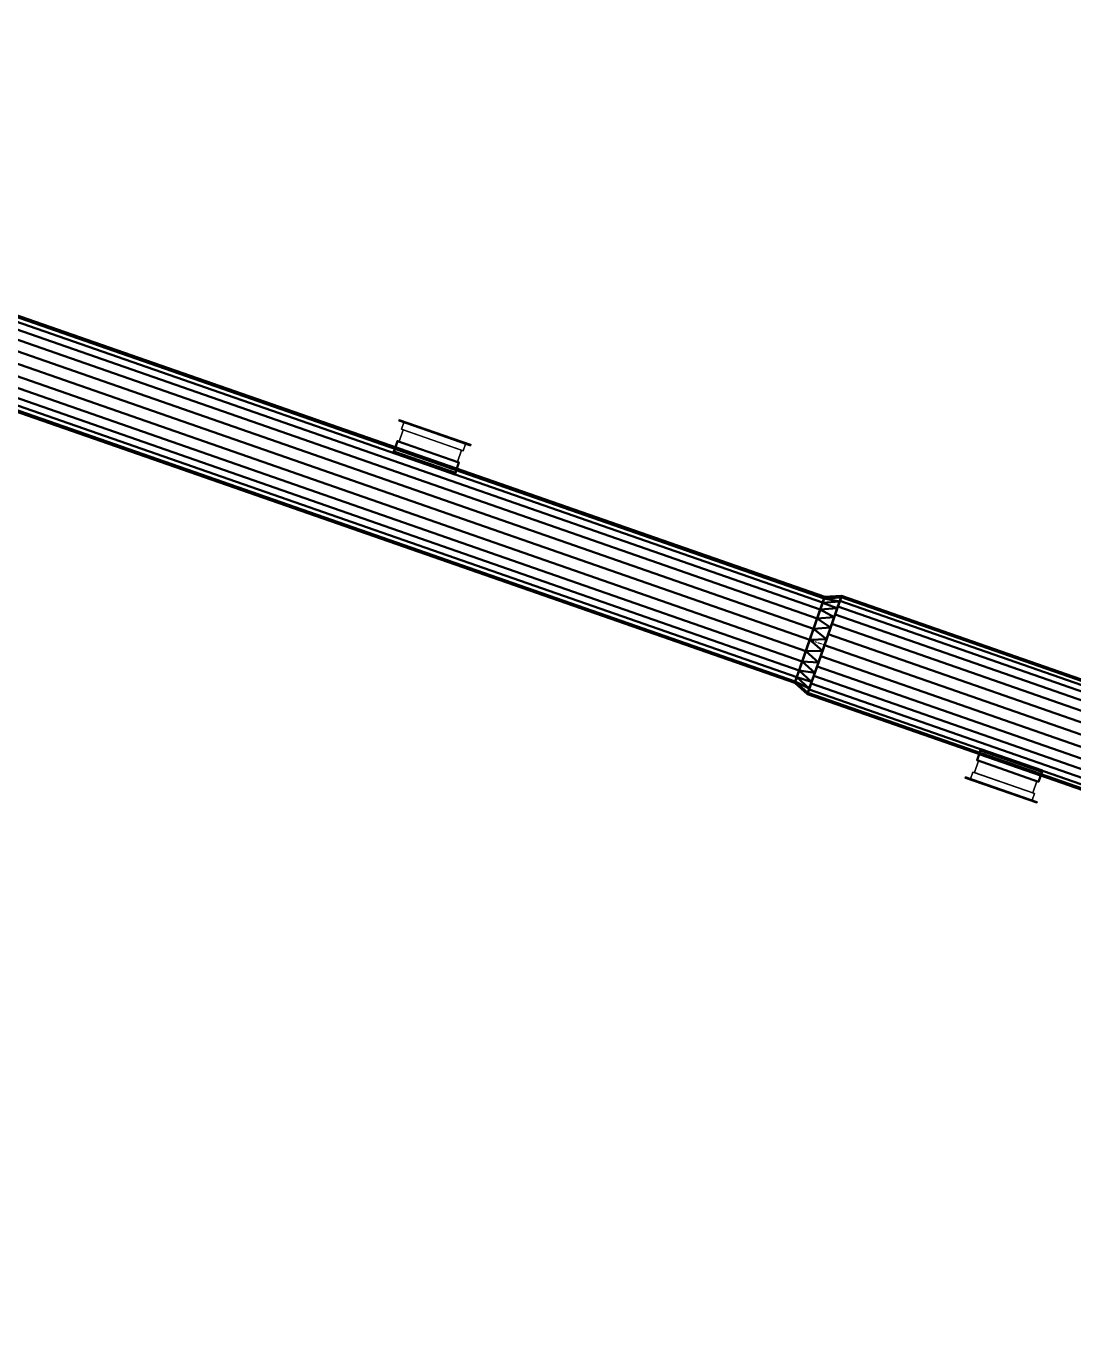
# Model space of a CAD drawing. Header units: inches. Extents: x -1654 to 1344, y -1538 to 36.
# Drawn here: x -1331.9 to -1170.9, y -796.4 to -596.6 of the extents above; entities that cross this region are included whole.
import ezdxf

# ---------------------------------------------------------------- set-up
doc = ezdxf.new("R2010")
doc.units = ezdxf.units.IN
doc.header["$MEASUREMENT"] = 0
doc.linetypes.add('Center', pattern=[1.25, 0.25, -0.1875, 0.625, -0.1875])
for name, color, linetype, lineweight in [('M-HVAC-CDFF', 3, 'Continuous', 30), ('M-HVAC-CDFF-SA', 3, 'Continuous', 30), ('M-HVAC-DUCT', 1, 'Center', 30), ('M-HVAC-DUCT-SA', 1, 'Continuous', 50)]:
    doc.layers.add(name, color=color, linetype=linetype, lineweight=lineweight)

# ---------------------------------------------------------------- blocks, each defined once
blk = doc.blocks.new('Round Transition - Angle - 45 Degree-838101-_3D_')
at = {"layer": 'M-HVAC-DUCT', "color": 8, "linetype": 'Continuous', "lineweight": 50}
mesh = blk.add_polyface(dxfattribs=at)
corners = [(0, -8), (0, -7.77, 1.91), (0, -7.08, 3.72), (0, -5.99, 5.3), (0, -4.54, 6.58), (0, -2.84, 7.48), (0, -0.96, 7.94), (0, 0.96, 7.94), (0, 2.84, 7.48), (0, 4.54, 6.58), (0, 5.99, 5.3), (0, 7.08, 3.72), (0, 7.77, 1.91), (0, 8), (0, 7.77, -1.91), (0, 7.08, -3.72), (0, 5.99, -5.3), (0, 4.54, -6.58), (0, 2.84, -7.48), (0, 0.96, -7.94), (0, -0.96, -7.94), (0, -2.84, -7.48), (0, -4.54, -6.58), (0, -5.99, -5.3), (0, -7.08, -3.72), (0, -7.77, -1.91)]
mesh.append_faces([[corners[k] for k in face] for face in [(20, 17, 18, 19), (24, 22, 23)]], dxfattribs={"vtx0": -1, "color": 8})
mesh.append_faces([[corners[k] for k in face] for face in [(17, 20, 12, 16), (12, 20, 25)]], dxfattribs={"vtx0": -1, "vtx1": -1, "vtx2": -1, "color": 8})
mesh.append_faces([[corners[k] for k in face] for face in [(25, 5, 6)]], dxfattribs={"vtx0": -1, "vtx2": -1, "color": 8})
mesh.append_faces([[corners[k] for k in face] for face in [(25, 8, 9, 12)]], dxfattribs={"vtx0": -1, "vtx2": -1, "vtx3": -1, "color": 8})
mesh.append_faces([[corners[k] for k in face] for face in [(25, 3, 4, 5), (12, 14, 15, 16)]], dxfattribs={"vtx0": -1, "vtx3": -1, "color": 8})
mesh.append_faces([[corners[k] for k in face] for face in [(21, 22, 20), (13, 14, 12)]], dxfattribs={"vtx1": -1, "color": 8})
mesh.append_faces([[corners[k] for k in face] for face in [(2, 3, 25)]], dxfattribs={"vtx1": -1, "vtx2": -1, "color": 8})
mesh.append_faces([[corners[k] for k in face] for face in [(24, 25, 20, 22)]], dxfattribs={"vtx1": -1, "vtx2": -1, "vtx3": -1, "color": 8})
mesh.append_faces([[corners[k] for k in face] for face in [(10, 11, 12, 9)]], dxfattribs={"vtx2": -1, "color": 8})
mesh.append_faces([[corners[k] for k in face] for face in [(6, 7, 8, 25)]], dxfattribs={"vtx2": -1, "vtx3": -1, "color": 8})
mesh.append_faces([[corners[k] for k in face] for face in [(25, 0, 1, 2)]], dxfattribs={"vtx3": -1, "color": 8})
mesh = blk.add_polyface(dxfattribs=at)
corners = [(0, -8), (0, -7.77, -1.91), (0, -7.08, -3.72), (0, -5.99, -5.3), (0, -4.54, -6.58), (0, -2.84, -7.48), (0, -0.96, -7.94), (0, 0.96, -7.94), (0, 2.84, -7.48), (0, 4.54, -6.58), (0, 5.99, -5.3), (0, 7.08, -3.72), (0, 7.77, -1.91), (0, 8), (2.41, 7), (2.41, 6.76, -1.81), (2.41, 6.06, -3.5), (2.41, 4.95, -4.95), (2.41, 3.5, -6.06), (2.41, 1.81, -6.76), (2.41, 0, -7), (2.41, -1.81, -6.76), (2.41, -3.5, -6.06), (2.41, -4.95, -4.95), (2.41, -6.06, -3.5), (2.41, -6.76, -1.81), (2.41, -7)]
mesh.append_faces([[corners[k] for k in face] for face in [(14, 12, 13)]], dxfattribs={"vtx0": -1, "color": 8})
mesh.append_faces([[corners[k] for k in face] for face in [(19, 8, 18), (8, 19, 7)]], dxfattribs={"vtx0": -1, "vtx1": -1, "color": 8})
mesh.append_faces([[corners[k] for k in face] for face in [(9, 17, 18), (15, 11, 12), (16, 10, 11), (22, 4, 5), (24, 2, 3), (20, 6, 7)]], dxfattribs={"vtx0": -1, "vtx2": -1, "color": 8})
mesh.append_faces([[corners[k] for k in face] for face in [(15, 16, 11), (14, 15, 12), (16, 17, 10), (8, 9, 18), (9, 10, 17), (19, 20, 7), (21, 22, 5), (20, 21, 6), (23, 24, 3), (25, 26, 1), (24, 25, 2), (22, 23, 4), (5, 6, 21), (3, 4, 23), (1, 2, 25)]], dxfattribs={"vtx1": -1, "vtx2": -1, "color": 8})
mesh.append_faces([[corners[k] for k in face] for face in [(26, 0, 1)]], dxfattribs={"vtx2": -1, "color": 8})
mesh = blk.add_polyface(dxfattribs=at)
corners = [(0, 8), (0, 7.77, 1.91), (0, 7.08, 3.72), (0, 5.99, 5.3), (0, 4.54, 6.58), (0, 2.84, 7.48), (0, 0.96, 7.94), (0, -0.96, 7.94), (0, -2.84, 7.48), (0, -4.54, 6.58), (0, -5.99, 5.3), (0, -7.08, 3.72), (0, -7.77, 1.91), (0, -8), (2.41, -7), (2.41, -6.76, 1.81), (2.41, -6.06, 3.5), (2.41, -4.95, 4.95), (2.41, -3.5, 6.06), (2.41, -1.81, 6.76), (2.41, 0, 7), (2.41, 1.81, 6.76), (2.41, 3.5, 6.06), (2.41, 4.95, 4.95), (2.41, 6.06, 3.5), (2.41, 6.76, 1.81), (2.41, 7)]
mesh.append_faces([[corners[k] for k in face] for face in [(14, 12, 13)]], dxfattribs={"vtx0": -1, "color": 8})
mesh.append_faces([[corners[k] for k in face] for face in [(19, 8, 18), (8, 19, 7)]], dxfattribs={"vtx0": -1, "vtx1": -1, "color": 8})
mesh.append_faces([[corners[k] for k in face] for face in [(9, 17, 18), (15, 11, 12), (16, 10, 11), (22, 4, 5), (24, 2, 3), (20, 6, 7)]], dxfattribs={"vtx0": -1, "vtx2": -1, "color": 8})
mesh.append_faces([[corners[k] for k in face] for face in [(15, 16, 11), (14, 15, 12), (16, 17, 10), (8, 9, 18), (9, 10, 17), (19, 20, 7), (21, 22, 5), (20, 21, 6), (23, 24, 3), (25, 26, 1), (24, 25, 2), (22, 23, 4), (5, 6, 21), (3, 4, 23), (1, 2, 25)]], dxfattribs={"vtx1": -1, "vtx2": -1, "color": 8})
mesh.append_faces([[corners[k] for k in face] for face in [(26, 0, 1)]], dxfattribs={"vtx2": -1, "color": 8})
mesh = blk.add_polyface(dxfattribs=at)
corners = [(2.41, -7), (2.41, -6.76, -1.81), (2.41, -6.06, -3.5), (2.41, -4.95, -4.95), (2.41, -3.5, -6.06), (2.41, -1.81, -6.76), (2.41, 0, -7), (2.41, 1.81, -6.76), (2.41, 3.5, -6.06), (2.41, 4.95, -4.95), (2.41, 6.06, -3.5), (2.41, 6.76, -1.81), (2.41, 7), (2.41, 6.76, 1.81), (2.41, 6.06, 3.5), (2.41, 4.95, 4.95), (2.41, 3.5, 6.06), (2.41, 1.81, 6.76), (2.41, 0, 7), (2.41, -1.81, 6.76), (2.41, -3.5, 6.06), (2.41, -4.95, 4.95), (2.41, -6.06, 3.5), (2.41, -6.76, 1.81)]
mesh.append_faces([[corners[k] for k in face] for face in [(21, 19, 20), (4, 2, 3), (7, 4, 5, 6)]], dxfattribs={"vtx0": -1, "color": 8})
mesh.append_faces([[corners[k] for k in face] for face in [(4, 13, 0)]], dxfattribs={"vtx0": -1, "vtx1": -1, "vtx2": -1, "color": 8})
mesh.append_faces([[corners[k] for k in face] for face in [(23, 0, 22)]], dxfattribs={"vtx1": -1, "color": 8})
mesh.append_faces([[corners[k] for k in face] for face in [(8, 9, 12, 7)]], dxfattribs={"vtx1": -1, "vtx2": -1, "color": 8})
mesh.append_faces([[corners[k] for k in face] for face in [(21, 22, 0, 17), (12, 13, 4, 7)]], dxfattribs={"vtx1": -1, "vtx2": -1, "vtx3": -1, "color": 8})
mesh.append_faces([[corners[k] for k in face] for face in [(10, 11, 12, 9)]], dxfattribs={"vtx2": -1, "color": 8})
mesh.append_faces([[corners[k] for k in face] for face in [(17, 18, 19, 21), (15, 16, 17, 0), (13, 14, 15, 0), (0, 1, 2, 4)]], dxfattribs={"vtx2": -1, "vtx3": -1, "color": 8})
blk = doc.blocks.new('Supply Diffuser - Sidewall - 10 x 6-896393-_3D_')
at = {"layer": 'M-HVAC-CDFF'}
mesh = blk.add_polyface(dxfattribs=at)
corners = [(-4.75, 3, 2.75), (4.75, 3, 2.75), (4.75, 3, -2.75), (-4.75, 3, -2.75)]
mesh.append_faces([[corners[k] for k in face] for face in [(2, 3, 0, 1)]])
mesh = blk.add_polyface(dxfattribs=at)
corners = [(-4.75, 3, 2.75), (-4.75, 3, -2.75), (-4.75, 1.078125, -2.75), (-4.75, 1.078125, 2.75)]
mesh.append_faces([[corners[k] for k in face] for face in [(2, 3, 0, 1)]])
mesh = blk.add_polyface(dxfattribs=at)
corners = [(-4.75, 3, -2.75), (4.75, 3, -2.75), (4.75, 1.078125, -2.75), (-4.75, 1.078125, -2.75)]
mesh.append_faces([[corners[k] for k in face] for face in [(2, 3, 0, 1)]])
mesh = blk.add_polyface(dxfattribs=at)
corners = [(4.75, 3, 2.75), (-4.75, 3, 2.75), (-4.75, 1.078125, 2.75), (4.75, 1.078125, 2.75)]
mesh.append_faces([[corners[k] for k in face] for face in [(2, 3, 0, 1)]])
mesh = blk.add_polyface(dxfattribs=at)
corners = [(4.75, 3, -2.75), (4.75, 3, 2.75), (4.75, 1.078125, 2.75), (4.75, 1.078125, -2.75)]
mesh.append_faces([[corners[k] for k in face] for face in [(2, 3, 0, 1)]])
mesh = blk.add_polyface(dxfattribs=at)
corners = [(-5, 1.078125, 3), (5, 1.078125, 3), (5, 1.078125, -3), (-5, 1.078125, -3), (-4.75, 1.078125, 2.75), (-4.75, 1.078125, -2.75), (4.75, 1.078125, -2.75), (4.75, 1.078125, 2.75)]
mesh.append_faces([[corners[k] for k in face] for face in [(3, 5, 6, 2), (2, 6, 7, 1)]], dxfattribs={"vtx0": -1, "vtx2": -1})
mesh.append_faces([[corners[k] for k in face] for face in [(4, 5, 3, 0), (7, 4, 0, 1)]], dxfattribs={"vtx1": -1, "vtx3": -1})
mesh = blk.add_polyface(dxfattribs=at)
corners = [(-5, 1.078125, 3), (-5, 1.078125, -3), (-5, 0, -3), (-5, 0, 3)]
mesh.append_faces([[corners[k] for k in face] for face in [(2, 3, 0, 1)]])
mesh = blk.add_polyface(dxfattribs=at)
corners = [(-5, 1.078125, -3), (5, 1.078125, -3), (5, 0, -3), (-5, 0, -3)]
mesh.append_faces([[corners[k] for k in face] for face in [(2, 3, 0, 1)]])
mesh = blk.add_polyface(dxfattribs=at)
corners = [(5, 1.078125, 3), (-5, 1.078125, 3), (-5, 0, 3), (5, 0, 3)]
mesh.append_faces([[corners[k] for k in face] for face in [(2, 3, 0, 1)]])
mesh = blk.add_polyface(dxfattribs=at)
corners = [(5, 1.078125, -3), (5, 1.078125, 3), (5, 0, 3), (5, 0, -3)]
mesh.append_faces([[corners[k] for k in face] for face in [(2, 3, 0, 1)]])
mesh = blk.add_polyface(dxfattribs=at)
corners = [(5.8125, 0, 3.8125), (5.8125, 0, -3.8125), (-5.8125, 0, -3.8125), (-5.8125, 0, 3.8125), (-5, 0, 3), (-5, 0, -3), (5, 0, -3), (5, 0, 3)]
mesh.append_faces([[corners[k] for k in face] for face in [(3, 4, 5, 2), (2, 5, 6, 1)]], dxfattribs={"vtx0": -1, "vtx2": -1})
mesh.append_faces([[corners[k] for k in face] for face in [(7, 4, 3, 0), (6, 7, 0, 1)]], dxfattribs={"vtx1": -1, "vtx3": -1})
mesh = blk.add_polyface(dxfattribs=at)
corners = [(-5.8125, -0.1875, 3.8125), (5.8125, -0.1875, 3.8125), (5.8125, 0, 3.8125), (-5.8125, 0, 3.8125)]
mesh.append_faces([[corners[k] for k in face] for face in [(0, 1, 2, 3)]])
mesh = blk.add_polyface(dxfattribs=at)
corners = [(-5.8125, -0.1875, -3.8125), (-5.8125, -0.1875, 3.8125), (-5.8125, 0, 3.8125), (-5.8125, 0, -3.8125)]
mesh.append_faces([[corners[k] for k in face] for face in [(0, 1, 2, 3)]])
mesh = blk.add_polyface(dxfattribs=at)
corners = [(5.8125, -0.1875, -3.8125), (-5.8125, -0.1875, -3.8125), (-5.8125, 0, -3.8125), (5.8125, 0, -3.8125)]
mesh.append_faces([[corners[k] for k in face] for face in [(0, 1, 2, 3)]])
mesh = blk.add_polyface(dxfattribs=at)
corners = [(5.8125, -0.1875, 3.8125), (-5.8125, -0.1875, 3.8125), (-5.8125, -0.1875, -3.8125), (5.8125, -0.1875, -3.8125)]
mesh.append_faces([[corners[k] for k in face] for face in [(3, 0, 1, 2)]])
mesh = blk.add_polyface(dxfattribs=at)
corners = [(5.8125, -0.1875, 3.8125), (5.8125, -0.1875, -3.8125), (5.8125, 0, -3.8125), (5.8125, 0, 3.8125)]
mesh.append_faces([[corners[k] for k in face] for face in [(0, 1, 2, 3)]])
blk = doc.blocks.new('Rectangular Takeoff - Standard-896493-_3D_')
at = {"layer": 'M-HVAC-DUCT', "color": 8, "linetype": 'Continuous', "lineweight": 50}
mesh = blk.add_polyface(dxfattribs=at)
corners = [(-0.92, 5, 3), (-0.92, 5, -3), (-0.92, -5, -3), (-0.92, -5, 3)]
mesh.append_faces([[corners[k] for k in face] for face in [(0, 1, 2, 3)]], dxfattribs={"color": 8})
mesh = blk.add_polyface(dxfattribs=at)
corners = [(-0.92, 5, -3), (-0.92, 5, 3), (1, 5, 3), (1, 5, -3)]
mesh.append_faces([[corners[k] for k in face] for face in [(3, 0, 1, 2)]], dxfattribs={"color": 8})
mesh = blk.add_polyface(dxfattribs=at)
corners = [(-0.92, -5, -3), (-0.92, 5, -3), (1, 5, -3), (1, -5, -3)]
mesh.append_faces([[corners[k] for k in face] for face in [(3, 0, 1, 2)]], dxfattribs={"color": 8})
mesh = blk.add_polyface(dxfattribs=at)
corners = [(1, 5, 3), (-0.92, 5, 3), (-0.92, -5, 3), (1, -5, 3)]
mesh.append_faces([[corners[k] for k in face] for face in [(1, 2, 3, 0)]], dxfattribs={"color": 8})
mesh = blk.add_polyface(dxfattribs=at)
corners = [(1, 5, 3), (1, -5, 3), (1, -5, -3), (1, 5, -3)]
mesh.append_faces([[corners[k] for k in face] for face in [(3, 0, 1, 2)]], dxfattribs={"color": 8})
mesh = blk.add_polyface(dxfattribs=at)
corners = [(-0.92, -5, 3), (-0.92, -5, -3), (1, -5, -3), (1, -5, 3)]
mesh.append_faces([[corners[k] for k in face] for face in [(0, 1, 2, 3)]], dxfattribs={"color": 8})
blk = doc.blocks.new('Rectangular Takeoff - Standard-912025-_3D_')
at = {"layer": 'M-HVAC-DUCT', "color": 8, "linetype": 'Continuous', "lineweight": 50}
mesh = blk.add_polyface(dxfattribs=at)
corners = [(-0.82, -5, 3), (-0.82, 5, 3), (-0.82, 5, -3), (-0.82, -5, -3)]
mesh.append_faces([[corners[k] for k in face] for face in [(2, 3, 0, 1)]], dxfattribs={"color": 8})
mesh = blk.add_polyface(dxfattribs=at)
corners = [(-0.82, 5, -3), (1, 5, -3), (1, -5, -3), (-0.82, -5, -3)]
mesh.append_faces([[corners[k] for k in face] for face in [(2, 3, 0, 1)]], dxfattribs={"color": 8})
mesh = blk.add_polyface(dxfattribs=at)
corners = [(-0.82, 5, 3), (1, 5, 3), (1, 5, -3), (-0.82, 5, -3)]
mesh.append_faces([[corners[k] for k in face] for face in [(2, 3, 0, 1)]], dxfattribs={"color": 8})
mesh = blk.add_polyface(dxfattribs=at)
corners = [(1, -5, 3), (1, 5, 3), (-0.82, 5, 3), (-0.82, -5, 3)]
mesh.append_faces([[corners[k] for k in face] for face in [(1, 2, 3, 0)]], dxfattribs={"color": 8})
mesh = blk.add_polyface(dxfattribs=at)
corners = [(1, -5, 3), (1, -5, -3), (1, 5, -3), (1, 5, 3)]
mesh.append_faces([[corners[k] for k in face] for face in [(3, 0, 1, 2)]], dxfattribs={"color": 8})
mesh = blk.add_polyface(dxfattribs=at)
corners = [(-0.82, -5, -3), (1, -5, -3), (1, -5, 3), (-0.82, -5, 3)]
mesh.append_faces([[corners[k] for k in face] for face in [(3, 0, 1, 2)]], dxfattribs={"color": 8})

msp = doc.modelspace()

# ---------------------------------------------------------------- linework, layer by layer
at = {"layer": 'M-HVAC-DUCT', "color": 5}
for p, q in [((-1211.41, -690.95, 1320), (-1463.16, -603.24, 1320)), ((-1211.41, -690.95, 1320), (-1463.16, -603.24, 1320)), ((-1209.14, -691.75, 1320), (-1211.41, -690.95, 1320)), ((-930.56, -788.81, 1320), (-1209.14, -691.75, 1320)), ((-930.56, -788.81, 1320), (-1209.14, -691.75, 1320))]:
    msp.add_line(p, q, dxfattribs=at)

# ---------------------------------------------------------------- block references
at = {"layer": 'M-HVAC-CDFF-SA'}
for p, rotation in [((-1269.05, -659.22, 1320), 160.7901312840833), ((-1181.96, -713.92, 1320), 340.7901312840837)]:
    msp.add_blockref('Supply Diffuser - Sidewall - 10 x 6-896393-_3D_', p, dxfattribs=dict(at, rotation=rotation))
at = {"layer": 'M-HVAC-DUCT-SA', "color": 8, "extrusion": (0, 0, -1)}
for name, p, rotation in [('Rectangular Takeoff - Standard-896493-_3D_', (1270.37, -663, -1320), 109.2098687159163), ('Rectangular Takeoff - Standard-912025-_3D_', (1180.65, -710.15, -1320), 289.2098687159162)]:
    msp.add_blockref(name, p, dxfattribs=dict(at, rotation=rotation))
at = {"layer": 'M-HVAC-DUCT-SA', "color": 8, "rotation": 160.7901312840835}
msp.add_blockref('Round Transition - Angle - 45 Degree-838101-_3D_', (-1209.14, -691.75, 1320), dxfattribs=at)

# ---------------------------------------------------------------- meshes
at = {"layer": 'M-HVAC-DUCT-SA', "color": 8}
mesh = msp.add_polyface(dxfattribs=at)
corners = [(-1211.41, -690.95, 1327), (-1210.82, -689.24, 1326.76), (-1210.26, -687.65, 1326.06), (-1209.79, -686.28, 1324.95), (-1209.42, -685.23, 1323.5), (-1209.19, -684.57, 1321.81), (-1209.11, -684.34, 1320), (-1460.85, -596.63, 1320), (-1460.93, -596.86, 1321.81), (-1461.16, -597.52, 1323.5), (-1461.53, -598.57, 1324.95), (-1462.01, -599.93, 1326.06), (-1462.56, -601.53, 1326.76), (-1463.16, -603.24, 1327)]
mesh.append_faces([[corners[k] for k in face] for face in [(8, 9, 4, 5), (3, 4, 9, 10), (11, 12, 1, 2), (2, 3, 10, 11)]], dxfattribs={"vtx1": -1, "vtx3": -1, "color": 8})
mesh.append_faces([[corners[k] for k in face] for face in [(6, 7, 8, 5)]], dxfattribs={"vtx2": -1, "color": 8})
mesh.append_faces([[corners[k] for k in face] for face in [(12, 13, 0, 1)]], dxfattribs={"vtx3": -1, "color": 8})
mesh = msp.add_polyface(dxfattribs=at)
corners = [(-1209.11, -684.34, 1320), (-1209.19, -684.57, 1318.19), (-1209.42, -685.23, 1316.5), (-1209.79, -686.28, 1315.05), (-1210.26, -687.65, 1313.94), (-1210.82, -689.24, 1313.24), (-1211.41, -690.95, 1313), (-1463.16, -603.24, 1313), (-1462.56, -601.53, 1313.24), (-1462.01, -599.93, 1313.94), (-1461.53, -598.57, 1315.05), (-1461.16, -597.52, 1316.5), (-1460.93, -596.86, 1318.19), (-1460.85, -596.63, 1320)]
mesh.append_faces([[corners[k] for k in face] for face in [(7, 8, 5, 6)]], dxfattribs={"vtx1": -1, "color": 8})
mesh.append_faces([[corners[k] for k in face] for face in [(8, 9, 4, 5), (3, 4, 9, 10), (11, 12, 1, 2), (2, 3, 10, 11)]], dxfattribs={"vtx1": -1, "vtx3": -1, "color": 8})
mesh.append_faces([[corners[k] for k in face] for face in [(12, 13, 0, 1)]], dxfattribs={"vtx3": -1, "color": 8})
mesh = msp.add_polyface(dxfattribs=at)
corners = [(-1213.72, -697.56, 1320), (-1213.64, -697.34, 1321.81), (-1213.41, -696.68, 1323.5), (-1213.04, -695.63, 1324.95), (-1212.57, -694.26, 1326.06), (-1212.01, -692.67, 1326.76), (-1211.41, -690.95, 1327), (-1463.16, -603.24, 1327), (-1463.75, -604.95, 1326.76), (-1464.31, -606.55, 1326.06), (-1464.79, -607.91, 1324.95), (-1465.15, -608.96, 1323.5), (-1465.38, -609.63, 1321.81), (-1465.46, -609.85, 1320)]
mesh.append_faces([[corners[k] for k in face] for face in [(7, 8, 5, 6)]], dxfattribs={"vtx1": -1, "color": 8})
mesh.append_faces([[corners[k] for k in face] for face in [(8, 9, 4, 5), (3, 4, 9, 10), (11, 12, 1, 2), (2, 3, 10, 11)]], dxfattribs={"vtx1": -1, "vtx3": -1, "color": 8})
mesh.append_faces([[corners[k] for k in face] for face in [(12, 13, 0, 1)]], dxfattribs={"vtx3": -1, "color": 8})
mesh = msp.add_polyface(dxfattribs=at)
corners = [(-1211.41, -690.95, 1313), (-1212.01, -692.67, 1313.24), (-1212.57, -694.26, 1313.94), (-1213.04, -695.63, 1315.05), (-1213.41, -696.68, 1316.5), (-1213.64, -697.34, 1318.19), (-1213.72, -697.56, 1320), (-1465.46, -609.85, 1320), (-1465.38, -609.63, 1318.19), (-1465.15, -608.96, 1316.5), (-1464.79, -607.91, 1315.05), (-1464.31, -606.55, 1313.94), (-1463.75, -604.95, 1313.24), (-1463.16, -603.24, 1313)]
mesh.append_faces([[corners[k] for k in face] for face in [(7, 8, 5, 6)]], dxfattribs={"vtx1": -1, "color": 8})
mesh.append_faces([[corners[k] for k in face] for face in [(8, 9, 4, 5), (3, 4, 9, 10), (11, 12, 1, 2), (2, 3, 10, 11)]], dxfattribs={"vtx1": -1, "vtx3": -1, "color": 8})
mesh.append_faces([[corners[k] for k in face] for face in [(12, 13, 0, 1)]], dxfattribs={"vtx3": -1, "color": 8})
mesh = msp.add_polyface(dxfattribs=at)
corners = [(-1275.39, -662.22, 1317), (-1275.39, -662.22, 1323), (-1275.31, -661.99, 1323), (-1275.14, -661.52, 1321.54), (-1275.09, -661.36, 1320), (-1275.14, -661.52, 1318.46), (-1275.31, -661.99, 1317)]
mesh.append_faces([[corners[k] for k in face] for face in [(4, 0, 1, 3)]], dxfattribs={"vtx0": -1, "vtx2": -1, "color": 8})
mesh.append_faces([[corners[k] for k in face] for face in [(5, 6, 0, 4), (1, 2, 3)]], dxfattribs={"vtx2": -1, "color": 8})
mesh = msp.add_polyface(dxfattribs=at)
corners = [(-1275.39, -662.22, 1323), (-1265.95, -665.51, 1323), (-1265.87, -665.28, 1323), (-1275.31, -661.99, 1323)]
mesh.append_faces([[corners[k] for k in face] for face in [(0, 1, 2, 3)]], dxfattribs={"color": 8})
mesh = msp.add_polyface(dxfattribs=at)
corners = [(-1265.95, -665.51, 1317), (-1275.39, -662.22, 1317), (-1275.31, -661.99, 1317), (-1265.87, -665.28, 1317)]
mesh.append_faces([[corners[k] for k in face] for face in [(3, 0, 1, 2)]], dxfattribs={"color": 8})
mesh = msp.add_polyface(dxfattribs=at)
corners = [(-1265.95, -665.51, 1317), (-1265.95, -665.51, 1323), (-1275.39, -662.22, 1323), (-1275.39, -662.22, 1317)]
mesh.append_faces([[corners[k] for k in face] for face in [(0, 1, 2, 3)]], dxfattribs={"color": 8})
mesh = msp.add_polyface(dxfattribs=at)
corners = [(-1265.65, -664.65, 1320), (-1275.09, -661.36, 1320), (-1275.14, -661.52, 1321.54), (-1275.31, -661.99, 1323), (-1265.87, -665.28, 1323), (-1265.7, -664.81, 1321.54)]
mesh.append_faces([[corners[k] for k in face] for face in [(5, 0, 1, 2), (2, 3, 4, 5)]], dxfattribs={"vtx3": -1, "color": 8})
mesh = msp.add_polyface(dxfattribs=at)
corners = [(-1275.09, -661.36, 1320), (-1265.65, -664.65, 1320), (-1265.7, -664.81, 1318.46), (-1265.87, -665.28, 1317), (-1275.31, -661.99, 1317), (-1275.14, -661.52, 1318.46)]
mesh.append_faces([[corners[k] for k in face] for face in [(2, 3, 4, 5), (5, 0, 1, 2)]], dxfattribs={"vtx3": -1, "color": 8})
mesh = msp.add_polyface(dxfattribs=at)
corners = [(-1265.95, -665.51, 1323), (-1265.95, -665.51, 1317), (-1265.87, -665.28, 1317), (-1265.7, -664.81, 1318.46), (-1265.65, -664.65, 1320), (-1265.7, -664.81, 1321.54), (-1265.87, -665.28, 1323)]
mesh.append_faces([[corners[k] for k in face] for face in [(6, 0, 5)]], dxfattribs={"vtx1": -1, "color": 8})
mesh.append_faces([[corners[k] for k in face] for face in [(0, 1, 4, 5)]], dxfattribs={"vtx1": -1, "vtx3": -1, "color": 8})
mesh.append_faces([[corners[k] for k in face] for face in [(1, 2, 3, 4)]], dxfattribs={"vtx3": -1, "color": 8})
mesh = msp.add_polyface(dxfattribs=at)
corners = [(-1209.11, -684.34, 1320), (-1209.19, -684.57, 1321.81), (-1209.42, -685.23, 1323.5), (-1209.79, -686.28, 1324.95), (-1210.26, -687.65, 1326.06), (-1210.82, -689.24, 1326.76), (-1211.41, -690.95, 1327), (-1212.01, -692.67, 1326.76), (-1212.57, -694.26, 1326.06), (-1213.04, -695.63, 1324.95), (-1213.41, -696.68, 1323.5), (-1213.64, -697.34, 1321.81), (-1213.72, -697.56, 1320), (-1213.64, -697.34, 1318.19), (-1213.41, -696.68, 1316.5), (-1213.04, -695.63, 1315.05), (-1212.57, -694.26, 1313.94), (-1212.01, -692.67, 1313.24), (-1211.41, -690.95, 1313), (-1210.82, -689.24, 1313.24), (-1210.26, -687.65, 1313.94), (-1209.79, -686.28, 1315.05), (-1209.42, -685.23, 1316.5), (-1209.19, -684.57, 1318.19)]
mesh.append_faces([[corners[k] for k in face] for face in [(18, 15, 16, 17), (3, 0, 1, 2)]], dxfattribs={"vtx0": -1, "color": 8})
mesh.append_faces([[corners[k] for k in face] for face in [(19, 0, 8, 18), (0, 5, 8)]], dxfattribs={"vtx0": -1, "vtx1": -1, "vtx2": -1, "color": 8})
mesh.append_faces([[corners[k] for k in face] for face in [(15, 18, 8, 12)]], dxfattribs={"vtx0": -1, "vtx1": -1, "vtx2": -1, "vtx3": -1, "color": 8})
mesh.append_faces([[corners[k] for k in face] for face in [(9, 10, 8)]], dxfattribs={"vtx1": -1, "color": 8})
mesh.append_faces([[corners[k] for k in face] for face in [(6, 7, 8, 5), (13, 14, 15, 12)]], dxfattribs={"vtx2": -1, "color": 8})
mesh.append_faces([[corners[k] for k in face] for face in [(10, 11, 12, 8), (3, 4, 5, 0), (19, 20, 21, 0)]], dxfattribs={"vtx2": -1, "vtx3": -1, "color": 8})
mesh.append_faces([[corners[k] for k in face] for face in [(21, 22, 23, 0)]], dxfattribs={"vtx3": -1, "color": 8})
mesh = msp.add_polyface(dxfattribs=at)
corners = [(-1206.5, -684.19, 1320), (-1206.57, -684.38, 1318.22), (-1206.76, -684.94, 1316.53), (-1207.08, -685.84, 1315.01), (-1207.49, -687.04, 1313.75), (-1207.99, -688.47, 1312.79), (-1208.55, -690.07, 1312.2), (-1209.14, -691.75, 1312), (-1209.72, -693.43, 1312.2), (-1210.28, -695.03, 1312.79), (-1210.78, -696.46, 1313.75), (-1211.19, -697.66, 1315.01), (-1211.51, -698.56, 1316.53), (-1211.7, -699.11, 1318.22), (-1211.77, -699.3, 1320), (-1211.7, -699.11, 1321.78), (-1211.51, -698.56, 1323.47), (-1211.19, -697.66, 1324.99), (-1210.78, -696.46, 1326.25), (-1210.28, -695.03, 1327.21), (-1209.72, -693.43, 1327.8), (-1209.14, -691.75, 1328), (-1208.55, -690.07, 1327.8), (-1207.99, -688.47, 1327.21), (-1207.49, -687.04, 1326.25), (-1207.08, -685.84, 1324.99), (-1206.76, -684.94, 1323.47), (-1206.57, -684.38, 1321.78)]
mesh.append_faces([[corners[k] for k in face] for face in [(18, 15, 16, 17), (13, 11, 12)]], dxfattribs={"vtx0": -1, "color": 8})
mesh.append_faces([[corners[k] for k in face] for face in [(1, 13, 27, 0)]], dxfattribs={"vtx0": -1, "vtx1": -1, "color": 8})
mesh.append_faces([[corners[k] for k in face] for face in [(27, 13, 15, 20)]], dxfattribs={"vtx0": -1, "vtx1": -1, "vtx2": -1, "vtx3": -1, "color": 8})
mesh.append_faces([[corners[k] for k in face] for face in [(1, 5, 6, 8)]], dxfattribs={"vtx0": -1, "vtx2": -1, "vtx3": -1, "color": 8})
mesh.append_faces([[corners[k] for k in face] for face in [(7, 8, 6)]], dxfattribs={"vtx1": -1, "color": 8})
mesh.append_faces([[corners[k] for k in face] for face in [(8, 9, 13, 1)]], dxfattribs={"vtx1": -1, "vtx2": -1, "vtx3": -1, "color": 8})
mesh.append_faces([[corners[k] for k in face] for face in [(13, 14, 15), (25, 26, 27, 24), (1, 2, 3)]], dxfattribs={"vtx2": -1, "color": 8})
mesh.append_faces([[corners[k] for k in face] for face in [(18, 19, 20, 15), (9, 10, 11, 13), (20, 21, 22, 27), (22, 23, 24, 27), (3, 4, 5, 1)]], dxfattribs={"vtx2": -1, "vtx3": -1, "color": 8})
mesh = msp.add_polyface(dxfattribs=at)
corners = [(-930.56, -788.81, 1328), (-929.98, -787.13, 1327.8), (-929.42, -785.53, 1327.21), (-928.92, -784.1, 1326.25), (-928.5, -782.91, 1324.99), (-928.19, -782.01, 1323.47), (-927.99, -781.45, 1321.78), (-927.93, -781.26, 1320), (-1206.5, -684.19, 1320), (-1206.57, -684.38, 1321.78), (-1206.76, -684.94, 1323.47), (-1207.08, -685.84, 1324.99), (-1207.49, -687.04, 1326.25), (-1207.99, -688.47, 1327.21), (-1208.55, -690.07, 1327.8), (-1209.14, -691.75, 1328)]
mesh.append_faces([[corners[k] for k in face] for face in [(9, 10, 5, 6), (10, 11, 4, 5), (3, 4, 11, 12), (12, 13, 2, 3), (13, 14, 1, 2)]], dxfattribs={"vtx1": -1, "vtx3": -1, "color": 8})
mesh.append_faces([[corners[k] for k in face] for face in [(7, 8, 9, 6)]], dxfattribs={"vtx2": -1, "color": 8})
mesh.append_faces([[corners[k] for k in face] for face in [(14, 15, 0, 1)]], dxfattribs={"vtx3": -1, "color": 8})
mesh = msp.add_polyface(dxfattribs=at)
corners = [(-927.93, -781.26, 1320), (-927.99, -781.45, 1318.22), (-928.19, -782.01, 1316.53), (-928.5, -782.91, 1315.01), (-928.92, -784.1, 1313.75), (-929.42, -785.53, 1312.79), (-929.98, -787.13, 1312.2), (-930.56, -788.81, 1312), (-1209.14, -691.75, 1312), (-1208.55, -690.07, 1312.2), (-1207.99, -688.47, 1312.79), (-1207.49, -687.04, 1313.75), (-1207.08, -685.84, 1315.01), (-1206.76, -684.94, 1316.53), (-1206.57, -684.38, 1318.22), (-1206.5, -684.19, 1320)]
mesh.append_faces([[corners[k] for k in face] for face in [(8, 9, 6, 7)]], dxfattribs={"vtx1": -1, "color": 8})
mesh.append_faces([[corners[k] for k in face] for face in [(9, 10, 5, 6), (10, 11, 4, 5), (3, 4, 11, 12), (12, 13, 2, 3), (13, 14, 1, 2)]], dxfattribs={"vtx1": -1, "vtx3": -1, "color": 8})
mesh.append_faces([[corners[k] for k in face] for face in [(14, 15, 0, 1)]], dxfattribs={"vtx3": -1, "color": 8})
mesh = msp.add_polyface(dxfattribs=at)
corners = [(-933.19, -796.37, 1320), (-933.13, -796.18, 1321.78), (-932.93, -795.62, 1323.47), (-932.62, -794.72, 1324.99), (-932.2, -793.52, 1326.25), (-931.7, -792.09, 1327.21), (-931.15, -790.49, 1327.8), (-930.56, -788.81, 1328), (-1209.14, -691.75, 1328), (-1209.72, -693.43, 1327.8), (-1210.28, -695.03, 1327.21), (-1210.78, -696.46, 1326.25), (-1211.19, -697.66, 1324.99), (-1211.51, -698.56, 1323.47), (-1211.7, -699.11, 1321.78), (-1211.77, -699.3, 1320)]
mesh.append_faces([[corners[k] for k in face] for face in [(8, 9, 6, 7)]], dxfattribs={"vtx1": -1, "color": 8})
mesh.append_faces([[corners[k] for k in face] for face in [(9, 10, 5, 6), (10, 11, 4, 5), (3, 4, 11, 12), (12, 13, 2, 3), (13, 14, 1, 2)]], dxfattribs={"vtx1": -1, "vtx3": -1, "color": 8})
mesh.append_faces([[corners[k] for k in face] for face in [(14, 15, 0, 1)]], dxfattribs={"vtx3": -1, "color": 8})
mesh = msp.add_polyface(dxfattribs=at)
corners = [(-930.56, -788.81, 1312), (-931.15, -790.49, 1312.2), (-931.7, -792.09, 1312.79), (-932.2, -793.52, 1313.75), (-932.62, -794.72, 1315.01), (-932.93, -795.62, 1316.53), (-933.13, -796.18, 1318.22), (-933.19, -796.37, 1320), (-1211.77, -699.3, 1320), (-1211.7, -699.11, 1318.22), (-1211.51, -698.56, 1316.53), (-1211.19, -697.66, 1315.01), (-1210.78, -696.46, 1313.75), (-1210.28, -695.03, 1312.79), (-1209.72, -693.43, 1312.2), (-1209.14, -691.75, 1312)]
mesh.append_faces([[corners[k] for k in face] for face in [(8, 9, 6, 7)]], dxfattribs={"vtx1": -1, "color": 8})
mesh.append_faces([[corners[k] for k in face] for face in [(9, 10, 5, 6), (10, 11, 4, 5), (3, 4, 11, 12), (12, 13, 2, 3), (13, 14, 1, 2)]], dxfattribs={"vtx1": -1, "vtx3": -1, "color": 8})
mesh.append_faces([[corners[k] for k in face] for face in [(14, 15, 0, 1)]], dxfattribs={"vtx3": -1, "color": 8})
mesh = msp.add_polyface(dxfattribs=at)
corners = [(-1185.1, -707.72, 1323), (-1185.1, -707.72, 1317), (-1185.18, -707.95, 1317), (-1185.32, -708.36, 1318.47), (-1185.37, -708.5, 1320), (-1185.32, -708.36, 1321.53), (-1185.18, -707.95, 1323)]
mesh.append_faces([[corners[k] for k in face] for face in [(6, 0, 5)]], dxfattribs={"vtx1": -1, "color": 8})
mesh.append_faces([[corners[k] for k in face] for face in [(0, 1, 4, 5)]], dxfattribs={"vtx1": -1, "vtx3": -1, "color": 8})
mesh.append_faces([[corners[k] for k in face] for face in [(1, 2, 3, 4)]], dxfattribs={"vtx3": -1, "color": 8})
mesh = msp.add_polyface(dxfattribs=at)
corners = [(-1185.37, -708.5, 1320), (-1175.93, -711.79, 1320), (-1175.88, -711.65, 1321.53), (-1175.73, -711.24, 1323), (-1185.18, -707.95, 1323), (-1185.32, -708.36, 1321.53)]
mesh.append_faces([[corners[k] for k in face] for face in [(2, 3, 4, 5), (5, 0, 1, 2)]], dxfattribs={"vtx3": -1, "color": 8})
mesh = msp.add_polyface(dxfattribs=at)
corners = [(-1175.93, -711.79, 1320), (-1185.37, -708.5, 1320), (-1185.32, -708.36, 1318.47), (-1185.18, -707.95, 1317), (-1175.73, -711.24, 1317), (-1175.88, -711.65, 1318.47)]
mesh.append_faces([[corners[k] for k in face] for face in [(5, 0, 1, 2), (2, 3, 4, 5)]], dxfattribs={"vtx3": -1, "color": 8})
mesh = msp.add_polyface(dxfattribs=at)
corners = [(-1175.66, -711.01, 1323), (-1185.1, -707.72, 1323), (-1185.18, -707.95, 1323), (-1175.73, -711.24, 1323)]
mesh.append_faces([[corners[k] for k in face] for face in [(3, 0, 1, 2)]], dxfattribs={"color": 8})
mesh = msp.add_polyface(dxfattribs=at)
corners = [(-1185.1, -707.72, 1317), (-1175.66, -711.01, 1317), (-1175.73, -711.24, 1317), (-1185.18, -707.95, 1317)]
mesh.append_faces([[corners[k] for k in face] for face in [(0, 1, 2, 3)]], dxfattribs={"color": 8})
mesh = msp.add_polyface(dxfattribs=at)
corners = [(-1175.66, -711.01, 1317), (-1185.1, -707.72, 1317), (-1185.1, -707.72, 1323), (-1175.66, -711.01, 1323)]
mesh.append_faces([[corners[k] for k in face] for face in [(2, 3, 0, 1)]], dxfattribs={"color": 8})
mesh = msp.add_polyface(dxfattribs=at)
corners = [(-1175.66, -711.01, 1317), (-1175.66, -711.01, 1323), (-1175.73, -711.24, 1323), (-1175.88, -711.65, 1321.53), (-1175.93, -711.79, 1320), (-1175.88, -711.65, 1318.47), (-1175.73, -711.24, 1317)]
mesh.append_faces([[corners[k] for k in face] for face in [(6, 0, 5)]], dxfattribs={"vtx1": -1, "color": 8})
mesh.append_faces([[corners[k] for k in face] for face in [(0, 1, 4, 5)]], dxfattribs={"vtx1": -1, "vtx3": -1, "color": 8})
mesh.append_faces([[corners[k] for k in face] for face in [(1, 2, 3, 4)]], dxfattribs={"vtx3": -1, "color": 8})

doc.saveas('drawing.dxf')
